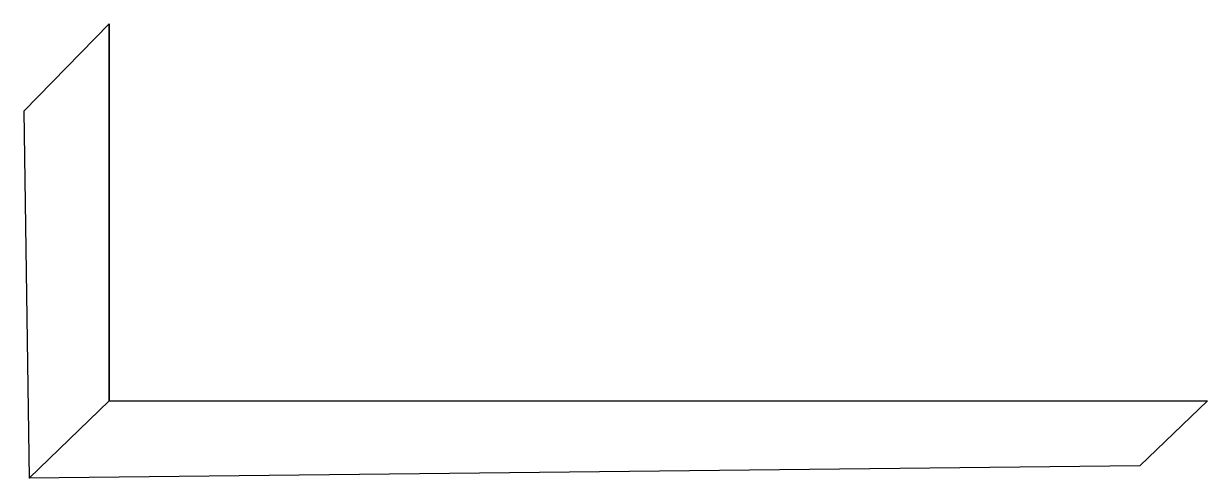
# Model space of a CAD drawing. Header units: inches. Extents: x 36.7 to 75.4, y 22.1 to 37.
import ezdxf

# ---------------------------------------------------------------- set-up
doc = ezdxf.new("R2010")
doc.units = ezdxf.units.IN
doc.header["$MEASUREMENT"] = 0

msp = doc.modelspace()

# ---------------------------------------------------------------- linework, layer by layer
for p, q in [((39.537, 36.976, 13.122), (39.537, 24.662)), ((39.537, 36.976), (39.537, 24.662, 13.122))]:
    msp.add_line(p, q)
for points in [[(39.537, 36.976), (36.75, 34.125), (36.927, 22.135), (39.537, 24.662)], [(39.537, 24.662), (75.407, 24.662), (73.202, 22.538), (36.927, 22.135)]]:
    msp.add_lwpolyline(points, close=True)

doc.saveas('drawing.dxf')
